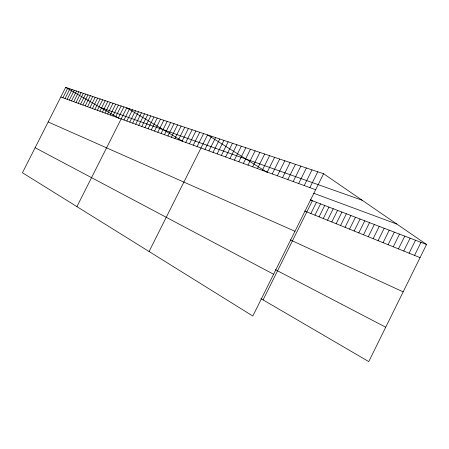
<?xml version="1.0" encoding="UTF-8"?>
<svg xmlns="http://www.w3.org/2000/svg" width="449" height="449" viewBox="0 0 449 449"><rect width="100%" height="100%" fill="white"/><g stroke="black" fill="none" stroke-linecap="round" stroke-linejoin="round"><path stroke-width="0.67" d="M373.147 238.677L379.248 226.358M378.069 240.664L384.209 228.26M383.059 242.679L389.238 230.185M388.116 244.722L394.34 232.139M393.251 246.793L399.515 234.12M398.454 248.898L404.762 236.135M403.741 251.03L410.094 238.172M409.101 253.197L415.499 240.243M414.539 255.397L420.982 242.342M323.594 173.746L252.815 316.04L22.45 172.758L65.649 87.409L323.594 173.746L426.55 244.475L368.758 361.591L260.953 298.664M314.951 215.166L320.558 203.885M319.076 216.833L324.722 205.479M323.263 218.523L328.943 207.096M327.501 220.234L333.214 208.729M331.794 221.974L337.547 210.39M336.149 223.731L341.936 212.068M340.555 225.51L346.381 213.775M345.023 227.317L350.888 215.498M349.552 229.147L355.451 217.249M354.143 230.999L360.081 219.022M358.796 232.879L364.773 220.818M363.516 234.788L369.533 222.642M368.298 236.718L374.354 224.489M262.3 170.306L269.608 155.674M267.234 172.102L274.597 157.346M272.251 173.926L279.671 159.047M277.353 175.784L284.834 160.776M282.539 177.669L290.088 162.532M287.82 179.589L295.431 164.317M293.191 181.542L300.864 166.136M298.658 183.529L306.398 167.988M304.22 185.555L312.027 169.874M309.883 187.615L317.757 171.793M263.075 299.904L312.386 200.754L310.613 199.642M310.871 213.522L316.444 202.308M149.085 251.519L207.55 134.908L267.183 172.36M204.935 149.438L211.546 136.243M208.948 150.898L215.61 137.602M213.022 152.379L219.729 138.982M217.159 153.884L223.916 140.385M221.357 155.41L228.171 141.805M225.623 156.965L232.487 143.253M229.955 158.542L236.87 144.718M234.356 160.141L241.326 146.211M238.829 161.769L245.85 147.727M243.369 163.419L250.447 149.264M247.988 165.097L255.122 150.83M252.68 166.809L259.87 152.419M257.451 168.543L264.697 154.035M141.805 126.472L147.648 114.854M144.915 127.606L150.797 115.909M148.063 128.751L153.99 116.976M151.257 129.913L157.223 118.059M154.495 131.091L160.501 119.159M157.779 132.281L163.818 120.27M161.107 133.493L167.191 121.398M164.48 134.722L170.603 122.538M167.904 135.968L174.066 123.7M171.372 137.226L177.574 124.873M174.886 138.505L181.138 126.062M178.455 139.807L184.747 127.275M182.075 141.121L188.412 128.498M185.746 142.456L192.127 129.744M189.472 143.815L195.899 131.007M193.255 145.19L199.726 132.287M197.089 146.582L203.61 133.589M80.539 104.185L85.636 94.099M82.857 105.027L87.982 94.885M85.203 105.88L90.361 95.682M87.577 106.744L92.763 96.484M89.98 107.62L95.194 97.298M92.41 108.501L97.652 98.123M94.868 109.399L100.138 98.954M97.354 110.302L102.658 99.796M99.869 111.217L105.201 100.649M102.417 112.143L107.782 101.513M104.993 113.081L110.392 102.383M107.603 114.029L113.03 103.27M110.241 114.989L115.702 104.162M112.912 115.965L118.407 105.072M115.623 116.948L121.146 105.986M118.362 117.941L123.918 106.913M76.931 206.641L126.73 107.855L182.805 141.362M123.975 119.984L129.604 108.815M126.848 121.034L132.517 109.792M129.761 122.094L135.463 110.78M132.713 123.166L138.449 111.779M135.705 124.255L141.474 112.789M138.735 125.355L144.544 113.816M62.894 97.764L67.771 88.122M65.015 98.539L69.921 88.84M67.159 99.319L72.093 89.57M69.326 100.105L74.287 90.3M71.52 100.902L76.504 91.046M73.737 101.71L78.749 91.798M75.976 102.524L81.022 92.556M78.244 103.349L83.318 93.325M100.161 107.373L362.169 200.248M60.795 97.001L315.653 189.714M313.694 193.272L396.882 224.09M310.669 200.097L426.55 244.475M304.574 210.974L420.062 257.625M48.161 121.965L294.965 231.297M290.206 239.861L403.163 291.867M275.372 269.681L385.725 327.214M35.123 147.721L273.598 274.249M65.649 87.409L119.019 118.278"/></g></svg>
